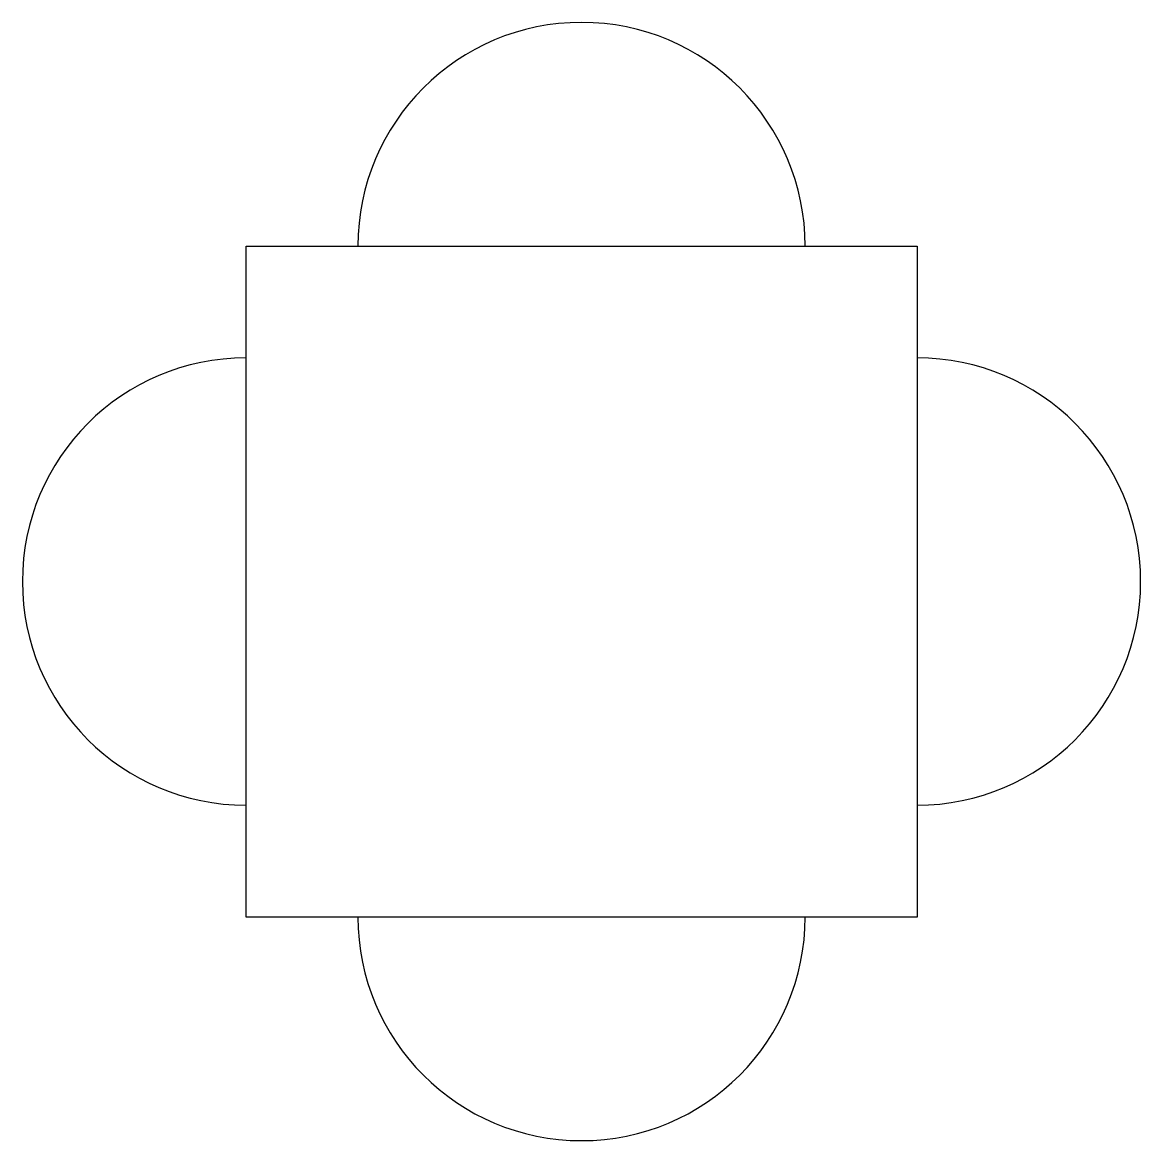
# Model space of a CAD drawing. Extents: x 4.379 to 5.379, y 3.274 to 4.274.
import ezdxf

# ---------------------------------------------------------------- set-up
doc = ezdxf.new("R2010")
doc.units = 0
doc.layers.get('0').update_dxf_attribs({"linetype": 'CONTINUOUS'})

msp = doc.modelspace()

# ---------------------------------------------------------------- linework, layer by layer
at = {"color": 0}
msp.add_lwpolyline([(5.1787, 3.4739), (4.5787, 3.4739), (4.5787, 4.0739), (5.1787, 4.0739)], close=True, dxfattribs=at)
for centre, start, end in [((4.8787, 4.0739), 0, 180), ((4.8787, 4.0739), 0, 180), ((4.5787, 3.7739), 90, 270), ((4.5787, 3.7739), 90, 270), ((5.1787, 3.7739), 270, 90), ((5.1787, 3.7739), 270, 90), ((4.8787, 3.4739), 180, 0), ((4.8787, 3.4739), 180, 0)]:
    msp.add_arc(centre, 0.2, start, end, dxfattribs=at)

doc.saveas('drawing.dxf')
